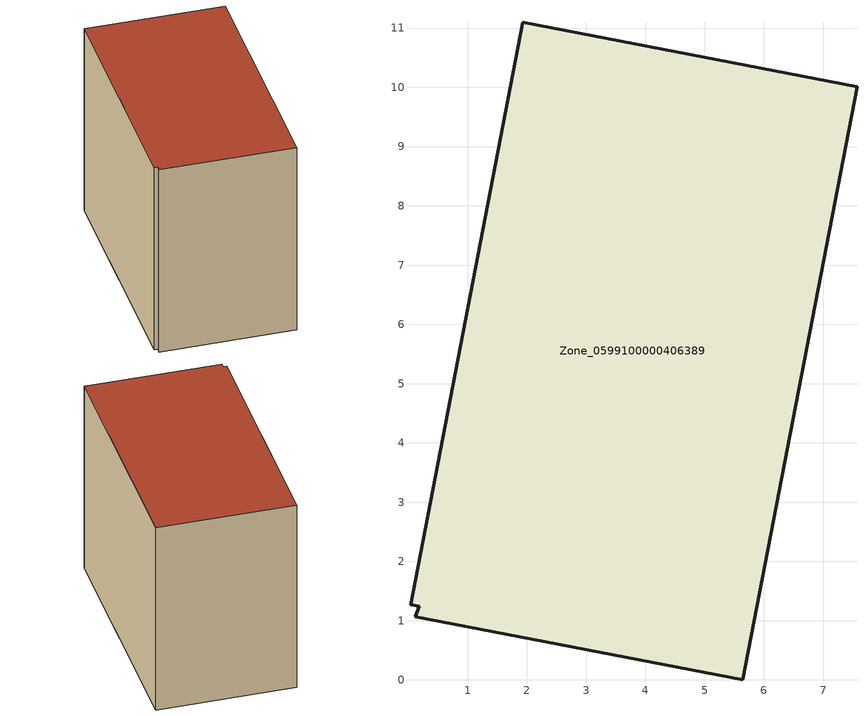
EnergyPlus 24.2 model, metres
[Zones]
Zone_0599100000406389
 floor ground (C_G): 0.19,1.25 0.04,1.27 1.93,11.1 7.57,10.01 5.64,0 0.12,1.06 z0
 wall outside (C_F): 5.64,0 7.57,10.01 1.93,11.1 0.04,1.27 0.19,1.25 0.12,1.06 5.64,0 z0:8.66
 roof outside (C_R): 0.19,1.25 0.12,1.06 5.64,0 7.57,10.01 1.93,11.1 0.04,1.27 z8.66
[BUILDING]
Pand.0599100000406389: North Axis=0; Terrain=City; Loads Convergence Tolerance Value=0.04; Temperature Convergence Tolerance Value=0.4; Solar Distribution=FullExterior; Maximum Number of Warmup Days=25; Minimum Number of Warmup Days=1
[Site:Location]
Rotterdam.The.Hague.AP_ZH_NLD Design_Conditions: Latitude=51.96; Longitude=4.45; Time Zone=1; Elevation=-4.5
[SITE:GROUNDTEMPERATURE:BUILDINGSURFACE]
18, 18, 18, 18, 18, 18, 18, 18, 18, 18, 18, 18
[MATERIAL] Thermal Absorptance=0.9; Solar Absorptance=0.7; Visible Absorptance=0.7
Name | Roughness | Thickness | Conductivity | Density | Specific Heat
G.TI.1992-2005 | MediumSmooth | 0.15 | 0.06 | 540 | 1210
F.TI.1992-2005 | Rough | 0.3 | 0.12 | 1920 | 840
R.TI.1992-2005 | MediumRough | 0.2 | 0.08 | 1500 | 1000
[CONSTRUCTION]
C_G: G.TI.1992-2005
C_F: F.TI.1992-2005
C_R: R.TI.1992-2005
[ZONE]
Zone_0599100000406389: Type=1; Multiplier=1; Ceiling Height=Autocalculate; Volume=Autocalculate; Floor Area=autocalculate; Part of Total Floor Area=Yes
[ZONEINFILTRATION:DESIGNFLOWRATE]
Infil_Zone_0599100000406389: Zone or ZoneList or Space or SpaceList=Zone_0599100000406389; Schedule=AlwaysOn; Design Flow Rate Calculation Method=Flow/Area; Flow Rate per Floor Area=0.0015; Constant Term Coefficient=1; Temperature Term Coefficient=0; Velocity Term Coefficient=0; Velocity Squared Term Coefficient=0
[HVACTEMPLATE:ZONE:IDEALLOADSAIRSYSTEM]
Zone_0599100000406389: Maximum Heating Supply Air Temperature=50; Minimum Cooling Supply Air Temperature=13; Maximum Heating Supply Air Humidity Ratio=0.0156; Minimum Cooling Supply Air Humidity Ratio=0.0077; Heating Limit=NoLimit; Cooling Limit=NoLimit; Dehumidification Control Type=ConstantSensibleHeatRatio; Cooling Sensible Heat Ratio=0.7; Dehumidification Setpoint=60; Humidification Control Type=None; Humidification Setpoint=30; Outdoor Air Method=None; Outdoor Air Flow Rate per Person=0.00944; Outdoor Air Flow Rate per Zone Floor Area=0; Outdoor Air Flow Rate per Zone=0; Demand Controlled Ventilation Type=None; Outdoor Air Economizer Type=NoEconomizer; Heat Recovery Type=None; Sensible Heat Recovery Effectiveness=0.7; Latent Heat Recovery Effectiveness=0.65
[ZONECONTROL:THERMOSTAT]
ThermostatControl_Zone_0599100000406389: Zone or ZoneList=Zone_0599100000406389; Control Type Schedule=DualSetpointControlType; Control 1=Thermostat_Zone_0599100000406389; Temperature Difference Between Cutout And Setpoint=0
[THERMOSTATSETPOINT:DUALSETPOINT]
Thermostat_Zone_0599100000406389: Heating Setpoint Temperature Schedule=HeatingSetpoint_Zone_0599100000406389; Cooling Setpoint Temperature Schedule=CoolingSetpoint_Zone_0599100000406389
[SCHEDULE:COMPACT]
HeatingSetpoint_Zone_0599100000406389: Through: 12/31, For: AllDays, Until: 24:00, 21
CoolingSetpoint_Zone_0599100000406389: Through: 12/31, For: AllDays, Until: 24:00, 24
DualSetpointControlType: Through: 12/31, For: AllDays, Until: 24:00, 4
AlwaysOn: Through: 12/31, For: AllDays, Until: 24:00, 1
